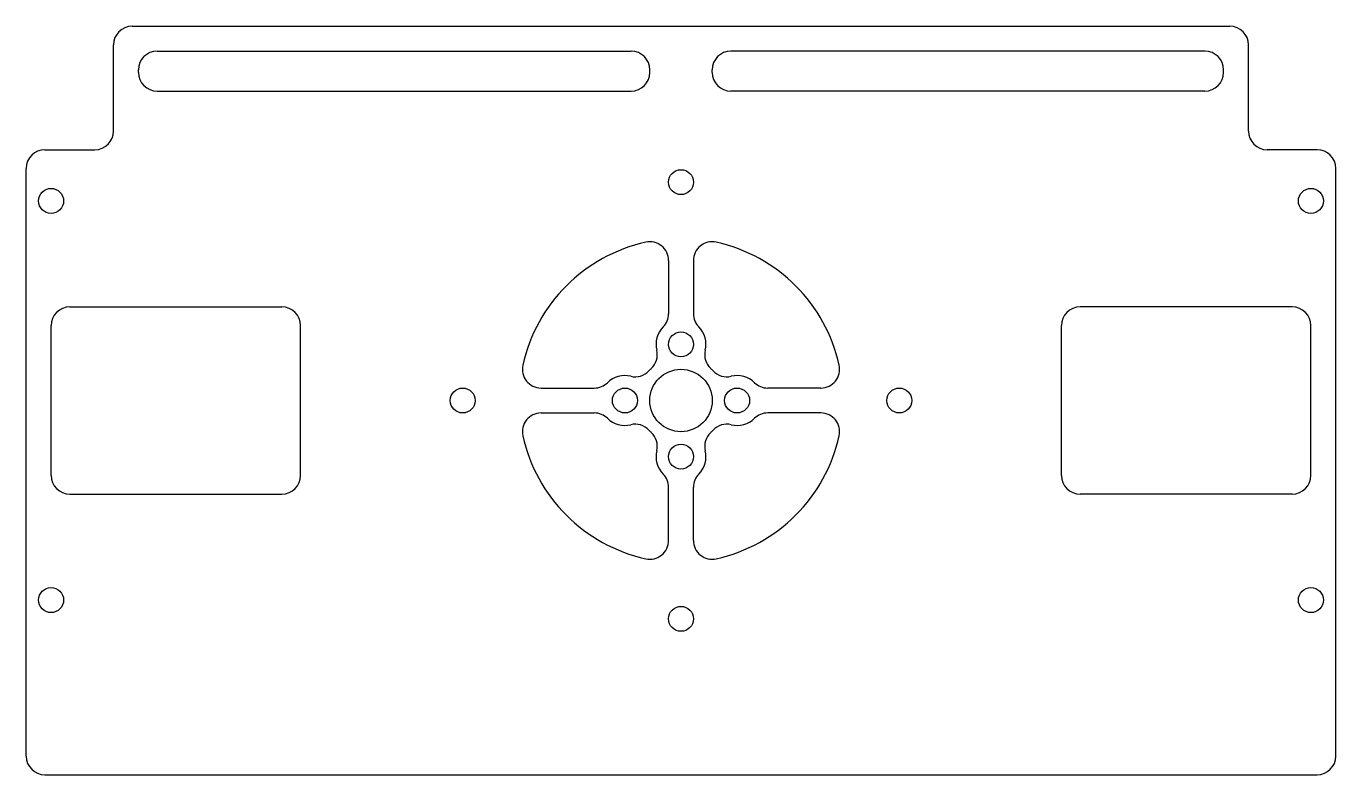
# Model space of a CAD drawing. Header units: millimetres. Extents: x 0 to 105, y 0 to 60.
import ezdxf

# ---------------------------------------------------------------- set-up
doc = ezdxf.new("R2010")
doc.units = ezdxf.units.MM

msp = doc.modelspace()

# ---------------------------------------------------------------- linework, layer by layer
at = {"color": 7, "linetype": 'Continuous', "lineweight": 25}
for p, q in [((8.5, 60), (96.5, 60)), ((7, 51.6), (7, 58.5)), ((10.5, 58), (48.5, 58)), ((94.5, 58), (56.5, 58)), ((98, 51.6), (98, 58.5)), ((9, 56.3), (9, 56.5)), ((50, 56.3), (50, 56.5)), ((55, 56.3), (55, 56.5)), ((96, 56.3), (96, 56.5)), ((10.5, 54.8), (48.5, 54.8)), ((94.5, 54.8), (56.5, 54.8)), ((1.5, 50.1), (5.5, 50.1)), ((103.5, 50.1), (99.5, 50.1)), ((0, 1.5), (0, 48.6)), ((105, 1.5), (105, 48.6)), ((51.5, 41.22), (51.5, 36.95)), ((53.5, 41.22), (53.5, 36.95)), ((3.5, 37.5), (20.5, 37.5)), ((101.5, 37.5), (84.5, 37.5)), ((2, 24), (2, 36)), ((22, 24), (22, 36)), ((83, 24), (83, 36)), ((103, 24), (103, 36)), ((41.28, 31), (45.55, 31)), ((63.72, 31), (59.45, 31)), ((41.28, 29), (45.55, 29)), ((63.72, 29), (59.45, 29)), ((3.5, 22.5), (20.5, 22.5)), ((51.5, 18.78), (51.5, 23.05)), ((53.5, 18.78), (53.5, 23.05)), ((101.5, 22.5), (84.5, 22.5)), ((1.5, 0), (103.5, 0))]:
    msp.add_line(p, q, dxfattribs=at)
for centre, radius in [((52.5, 47.5), 1), ((2, 46), 1), ((103, 46), 1), ((52.5, 34.5), 1), ((52.5, 30), 2.5), ((35, 30), 1), ((48, 30), 1), ((57, 30), 1), ((70, 30), 1), ((52.5, 25.5), 1), ((2, 14), 1), ((103, 14), 1), ((52.5, 12.5), 1)]:
    msp.add_circle(centre, radius, dxfattribs=at)
for centre, radius, start, end in [((8.5, 58.5), 1.5, 90, 180), ((96.5, 58.5), 1.5, 0, 90), ((10.5, 56.5), 1.5, 90, 180), ((48.5, 56.5), 1.5, 0, 90), ((56.5, 56.5), 1.5, 90, 180), ((94.5, 56.5), 1.5, 0, 90), ((10.5, 56.3), 1.5, 180, 270), ((48.5, 56.3), 1.5, 270, 0), ((56.5, 56.3), 1.5, 180, 270), ((94.5, 56.3), 1.5, 270, 0), ((5.5, 51.6), 1.5, 270, 0), ((99.5, 51.6), 1.5, 180, 270), ((1.5, 48.6), 1.5, 90, 180), ((103.5, 48.6), 1.5, 0, 90), ((52.5, 30), 13, 102.5559, 167.4441), ((50, 41.22), 1.5, 0, 102.5559), ((55, 41.22), 1.5, 77.4441, 180), ((52.5, 30), 13, 12.5559, 77.4441), ((3.5, 36), 1.5, 90, 180), ((20.5, 36), 1.5, 0, 90), ((50, 36.95), 1.5, 315.5847, 0), ((55, 36.95), 1.5, 180, 224.4153), ((84.5, 36), 1.5, 90, 180), ((101.5, 36), 1.5, 0, 90), ((52.5, 34.5), 2, 135.5847, 193.7741), ((52.5, 34.5), 2, 346.2259, 44.4153), ((49.1, 33.67), 1.5, 312.8334, 13.7741), ((55.9, 33.67), 1.5, 166.2259, 227.1666), ((41.28, 32.5), 1.5, 167.4441, 270), ((52.5, 30), 3.5, 132.8334, 137.1666), ((52.5, 30), 3.5, 42.8334, 47.1666), ((63.72, 32.5), 1.5, 270, 12.5559), ((48, 30), 2, 76.2259, 134.4153), ((48.83, 33.4), 1.5, 256.2259, 317.1666), ((56.17, 33.4), 1.5, 222.8334, 283.7741), ((57, 30), 2, 45.5847, 103.7741), ((45.55, 32.5), 1.5, 270, 314.4153), ((59.45, 32.5), 1.5, 225.5847, 270), ((41.28, 27.5), 1.5, 90, 192.5559), ((45.55, 27.5), 1.5, 45.5847, 90), ((48, 30), 2, 225.5847, 283.7741), ((57, 30), 2, 256.2259, 314.4153), ((59.45, 27.5), 1.5, 90, 134.4153), ((63.72, 27.5), 1.5, 347.4441, 90), ((48.83, 26.6), 1.5, 42.8334, 103.7741), ((52.5, 30), 3.5, 222.8334, 227.1666), ((49.1, 26.33), 1.5, 346.2259, 47.1666), ((55.9, 26.33), 1.5, 132.8334, 193.7741), ((52.5, 30), 3.5, 312.8334, 317.1666), ((56.17, 26.6), 1.5, 76.2259, 137.1666), ((52.5, 30), 13, 192.5559, 257.4441), ((52.5, 30), 13, 282.5559, 347.4441), ((52.5, 25.5), 2, 166.2259, 224.4153), ((52.5, 25.5), 2, 315.5847, 13.7741), ((3.5, 24), 1.5, 180, 270), ((20.5, 24), 1.5, 270, 0), ((50, 23.05), 1.5, 0, 44.4153), ((55, 23.05), 1.5, 135.5847, 180), ((84.5, 24), 1.5, 180, 270), ((101.5, 24), 1.5, 270, 0), ((50, 18.78), 1.5, 257.4441, 0), ((55, 18.78), 1.5, 180, 282.5559), ((1.5, 1.5), 1.5, 180, 270), ((103.5, 1.5), 1.5, 270, 0)]:
    msp.add_arc(centre, radius, start, end, dxfattribs=at)

doc.saveas('drawing.dxf')
